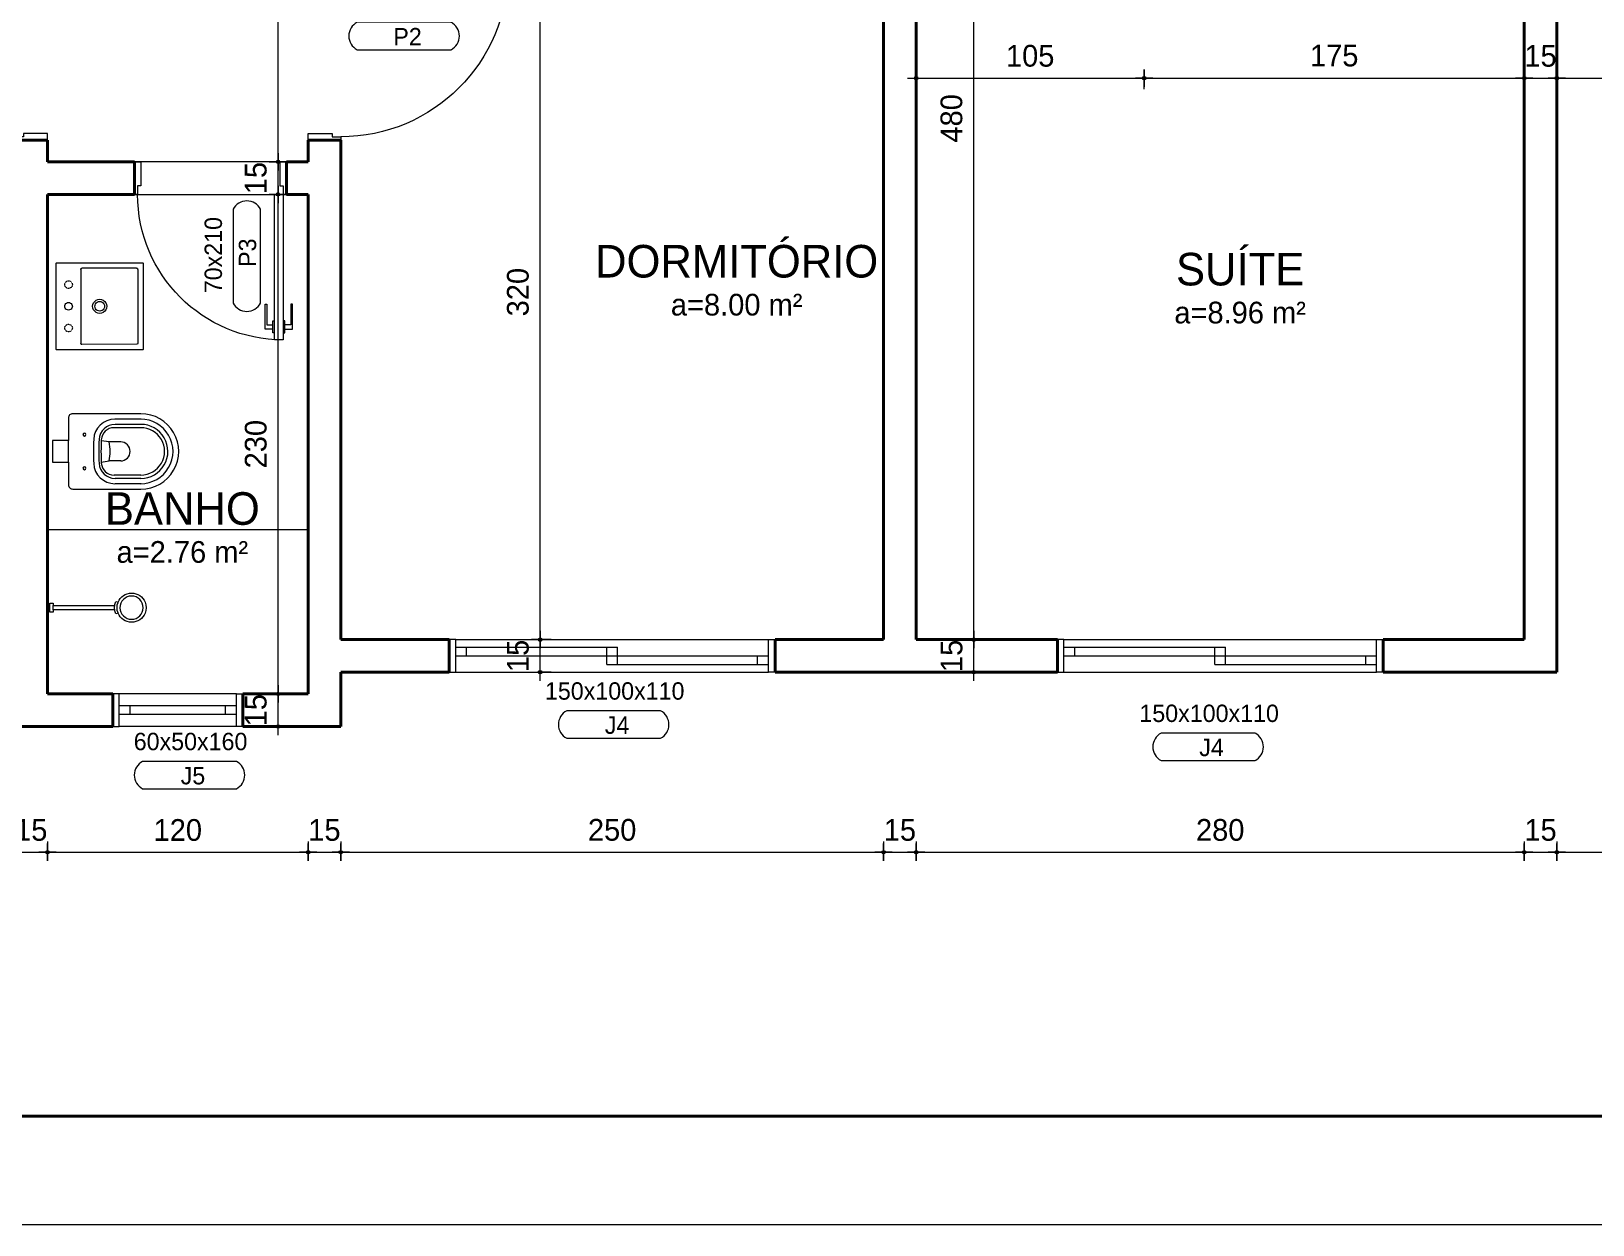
# Model space of a CAD drawing. Header units: millimetres. Extents: x 13204 to 24802, y 21209 to 40694.
# Drawn here: x 17822 to 18541, y 35321 to 35871 of the extents above; entities that cross this region are included whole.
import ezdxf
from ezdxf.enums import TextEntityAlignment as Align

# ---------------------------------------------------------------- set-up
doc = ezdxf.new("R2010")
doc.units = ezdxf.units.MM
doc.linetypes.add('CACHE', pattern=[0.24, 0.12, -0.12])
doc.linetypes.add('CONTINU', pattern=[0])
for name, color, linetype, lineweight in [('COTAS', 30, 'Continuous', 5), ('ESPECARQ', 2, 'Continuous', 20), ('Esquadrias', 2, 'Continuous', 20), ('Louças', 150, 'Continuous', 15), ('PAREDE', 1, 'Continuous', 40), ('Paredes', 1, 'Continuous', 40), ('PISO', 5, 'Continuous', 5), ('TEXTO', 4, 'Continuous', 5)]:
    doc.layers.add(name, color=color, linetype=linetype, lineweight=lineweight)
doc.styles.add('LANA', font='stylu.ttf')
doc.styles.add('REGUA60', font='cityb___.ttf', dxfattribs={"width": 1.4})
doc.dimstyles.new('COTA 50', dxfattribs={"dimscale": 0, "dimtxt": 10, "dimasz": 0.5, "dimexe": 1.25, "dimexo": 5, "dimgap": 5, "dimtad": 1, "dimdec": 0, "dimtxsty": 'LANA', "dimblk": 'cota', "dimcen": 2.5, "dimse2": 1, "dimclrd": 256, "dimclre": 256, "dimclrt": 256, "dimaunit": 1, "dimadec": 0, "dimazin": 0, "dimtfac": 1, "dimtdec": 0, "dimtmove": 0, "dimatfit": 3, "dimldrblk": 'DOTSMALL', "dimfxl": 5, "dimfxlon": 1, "dimtzin": 9, "dimlwd": -1, "dimlwe": -1, "dimarcsym": 0})

# ---------------------------------------------------------------- blocks, each defined once
blk = doc.blocks.new('*U8', base_point=(47684.74, 3776.54))
at = {"layer": 'Esquadrias'}
for p, q in [((47678.49, 3848.54), (47674.99, 3848.54)), ((47674.99, 3848.54), (47674.99, 3837.04)), ((47679.24, 3850.29), (47678.49, 3850.29)), ((47678.49, 3850.29), (47678.49, 3844.79)), ((47683.24, 3853.54), (47679.24, 3853.54)), ((47679.24, 3853.54), (47679.24, 3776.54)), ((47683.24, 3776.54), (47683.24, 3853.54)), ((47683.24, 3850.29), (47683.99, 3850.29)), ((47683.99, 3850.29), (47683.99, 3844.79)), ((47683.99, 3848.54), (47687.49, 3848.54)), ((47687.49, 3848.54), (47687.49, 3837.04)), ((47675.74, 3837.04), (47675.74, 3846.54)), ((47675.74, 3846.54), (47678.49, 3846.54)), ((47678.49, 3844.79), (47679.24, 3844.79)), ((47683.99, 3844.79), (47683.24, 3844.79)), ((47686.74, 3846.54), (47683.99, 3846.54)), ((47686.74, 3837.04), (47686.74, 3846.54)), ((47674.99, 3837.04), (47675.74, 3837.04)), ((47687.49, 3837.04), (47686.74, 3837.04)), ((47606.24, 3776.54), (47604.74, 3776.54)), ((47606.24, 3772.54), (47606.24, 3776.54)), ((47679.24, 3776.54), (47683.24, 3776.54)), ((47683.24, 3776.54), (47684.74, 3776.54)), ((47683.24, 3772.54), (47683.24, 3776.54)), ((47607.74, 3772.54), (47606.24, 3772.54)), ((47607.74, 3761.54), (47607.74, 3772.54)), ((47681.74, 3761.54), (47681.74, 3772.54)), ((47681.74, 3772.54), (47683.24, 3772.54)), ((47604.74, 3761.54), (47607.74, 3761.54)), ((47684.74, 3761.54), (47681.74, 3761.54))]:
    blk.add_line(p, q, dxfattribs=at)
at = {"layer": 'Esquadrias', "color": 0}
blk.add_arc((47683.24, 3776.54), 77, 90, 180, dxfattribs=at)
blk = doc.blocks.new('*U9', base_point=(47684.74, 3926.54))
at = {"layer": 'Esquadrias'}
for p, q in [((47678.49, 3998.54), (47674.99, 3998.54)), ((47674.99, 3998.54), (47674.99, 3987.04)), ((47679.24, 4000.29), (47678.49, 4000.29)), ((47678.49, 4000.29), (47678.49, 3994.79)), ((47683.24, 4003.54), (47679.24, 4003.54)), ((47679.24, 4003.54), (47679.24, 3926.54)), ((47683.24, 3926.54), (47683.24, 4003.54)), ((47683.24, 4000.29), (47683.99, 4000.29)), ((47683.99, 4000.29), (47683.99, 3994.79)), ((47683.99, 3998.54), (47687.49, 3998.54)), ((47687.49, 3998.54), (47687.49, 3987.04)), ((47675.74, 3987.04), (47675.74, 3996.54)), ((47675.74, 3996.54), (47678.49, 3996.54)), ((47678.49, 3994.79), (47679.24, 3994.79)), ((47683.99, 3994.79), (47683.24, 3994.79)), ((47686.74, 3996.54), (47683.99, 3996.54)), ((47686.74, 3987.04), (47686.74, 3996.54)), ((47674.99, 3987.04), (47675.74, 3987.04)), ((47687.49, 3987.04), (47686.74, 3987.04)), ((47606.24, 3926.54), (47604.74, 3926.54)), ((47606.24, 3922.54), (47606.24, 3926.54)), ((47679.24, 3926.54), (47683.24, 3926.54)), ((47683.24, 3926.54), (47684.74, 3926.54)), ((47683.24, 3922.54), (47683.24, 3926.54)), ((47607.74, 3922.54), (47606.24, 3922.54)), ((47607.74, 3911.54), (47607.74, 3922.54)), ((47681.74, 3911.54), (47681.74, 3922.54)), ((47681.74, 3922.54), (47683.24, 3922.54)), ((47604.74, 3911.54), (47607.74, 3911.54)), ((47684.74, 3911.54), (47681.74, 3911.54))]:
    blk.add_line(p, q, dxfattribs=at)
at = {"layer": 'Esquadrias', "color": 0}
blk.add_arc((47683.24, 3926.54), 77, 90, 180, dxfattribs=at)
blk = doc.blocks.new('7113117_p')
at = {"layer": 'Louças'}
blk.add_lwpolyline([(172.9, -144, 0.467984), (153.2, -124.3), (50, -124.3), (50, -50.4), (-50.4, -50.4), (-50.4, -124.3), (-153.6, -124.3, 0.441665), (-173.3, -144), (-173.3, -457.4, 1.008711), (172.9, -457.4)], format="xyb", close=True, dxfattribs=at)
at = {"layer": 'Louças', "linetype": 'CONTINU'}
blk.add_lwpolyline([(-50.4, -124.3), (50, -124.3)], dxfattribs=at)
at = {"layer": 'Louças', "color": 8, "linetype": 'CONTINU'}
for points in [[(-77.7, -190.6, 1), (-77.7, -204.4)], [(-77.7, -204.4, 1), (-77.7, -190.6)], [(77.7, -190.6, 1), (77.7, -204.4)], [(77.7, -204.4, 1), (77.7, -190.6)], [(-55.5, -240.3, 0.40075), (-148.8, -338.1)], [(-55, -265.2, 0.398103), (-124.8, -338.9)], [(-53.8, -275.4, 0.398153), (-109.4, -334.2)], [(55.1, -240.3, 0.027466), (-55.5, -240.3)], [(54.7, -265.2, 0.027933), (-55, -265.2)], [(53.4, -275.4, 0.02758), (-53.8, -275.4)], [(109, -334.2, 0.398153), (53.4, -275.4)], [(124.4, -338.9, 0.398024), (54.7, -265.2)], [(148.4, -338.1, 0.400736), (55.1, -240.3)], [(-43.9, -311.9, 0.088949), (43.5, -312)], [(-43.9, -364.6, 0.417873), (0, -408.2)], [(0, -408.2, 0.414762), (43.5, -364.6)], [(-148.8, -456.1, 1.005641), (148.4, -456.1)], [(-124.8, -457.4, 1.001107), (124.4, -457.1)], [(-109.4, -457.4, 1.001183), (109, -457.1)]]:
    blk.add_lwpolyline(points, format="xyb", dxfattribs=at)
for points in [[(-48.9, -275.2), (-43.9, -311.9)], [(43.5, -312), (48.5, -275.2)], [(-148.8, -458.5), (-148.8, -339)], [(-124.8, -457.4), (-124.8, -338.9)], [(-109.4, -457.4), (-109.4, -334.2)], [(-43.9, -364.6), (-43.9, -311.9)], [(43.5, -364.6), (43.5, -312)], [(109, -457.1), (109, -334.2)], [(124.4, -457.1), (124.4, -338.9)], [(148.4, -458.5), (148.4, -339)]]:
    blk.add_lwpolyline(points, dxfattribs=at)
blk = doc.blocks.new('Chu002')
at = {"layer": 'Louças'}
blk.add_line((-15, 23), (15, 23), dxfattribs=at)
blk.add_lwpolyline([(37, 657, 0.189243), (-37, 657, 0.681742), (-37, 471), (-43, 455, 0.063779), (-15, 448), (-15, 23), (-32, 23), (-32, 0), (32, 0), (32, 23), (15, 23), (15, 448, 0.063667), (43, 455), (37, 471, 0.681742)], format="xyb", close=True, dxfattribs=at)
blk.add_circle((0, 564), 80, dxfattribs=at)
for centre, radius, start, end in [((0, 564), 100, 248.5678, 291.4322), ((0, 562), 115, 262.6389, 277.6529)]:
    blk.add_arc(centre, radius, start, end, dxfattribs=at)
blk = doc.blocks.new('7408317_p')
at = {"layer": 'Louças'}
blk.add_lwpolyline([(200, 198.7), (198.2, 200.5), (-198.3, 200.5), (-200, 198.7), (-200, -197.7), (-198.3, -199.5), (198.2, -199.5), (200, -197.7)], close=True, dxfattribs=at)
at = {"layer": 'Louças', "linetype": 'CACHE'}
for points in [[(-100, 161.5, 1.00004), (-100, 126.5)], [(-100, 126.5, 1.000058), (-100, 161.5)], [(100, 161.5, 1.000022), (100, 126.5)], [(100, 126.5, 1.000056), (100, 161.5)]]:
    blk.add_lwpolyline(points, format="xyb", dxfattribs=at)
at = {"layer": 'Louças', "linetype": 'CONTINU'}
for points in [[(0, 161.5, 1.00026), (0, 126.5)], [(0, 126.5, 1.000277), (0, 161.5)], [(-170.3, 87.5, 0.414587), (-175.3, 82.5)], [(175.4, 82.5, 0.414612), (170.4, 87.5)], [(0, 33, 1.000349), (0, -32)], [(0, 22.7, 1.000759), (0, -21.8)], [(0, -32, 1.000654), (0, 33)], [(0, -21.8, 1.000698), (0, 22.7)], [(-173.6, -173, -0.197042), (-175, -169.5)], [(-175, -169.5, 0.414578), (-170, -174.5)], [(-170, -174.5, -0.19704), (-173.6, -173)], [(170.6, -174.5, 0.413833), (175, -170.1)]]:
    blk.add_lwpolyline(points, format="xyb", dxfattribs=at)
for points in [[(-175, -169.5), (-175.3, 82.5)], [(-170.3, 87.5), (170.4, 87.5)], [(175, -170.1), (175.4, 82.5)], [(-170, -174.5), (170.6, -174.5)]]:
    blk.add_lwpolyline(points, dxfattribs=at)
blk = doc.blocks.new('*U14', base_point=(47789.74, 3901.54))
at = {"layer": 'Esquadrias'}
for p, q in [((47783.49, 3963.54), (47779.99, 3963.54)), ((47779.99, 3963.54), (47779.99, 3952.04)), ((47784.24, 3965.29), (47783.49, 3965.29)), ((47783.49, 3965.29), (47783.49, 3959.79)), ((47788.24, 3968.54), (47784.24, 3968.54)), ((47784.24, 3968.54), (47784.24, 3901.54)), ((47788.24, 3901.54), (47788.24, 3968.54)), ((47788.24, 3965.29), (47788.99, 3965.29)), ((47788.99, 3965.29), (47788.99, 3959.79)), ((47788.99, 3963.54), (47792.49, 3963.54)), ((47792.49, 3963.54), (47792.49, 3952.04)), ((47780.74, 3952.04), (47780.74, 3961.54)), ((47780.74, 3961.54), (47783.49, 3961.54)), ((47783.49, 3959.79), (47784.24, 3959.79)), ((47788.99, 3959.79), (47788.24, 3959.79)), ((47791.74, 3961.54), (47788.99, 3961.54)), ((47791.74, 3952.04), (47791.74, 3961.54)), ((47779.99, 3952.04), (47780.74, 3952.04)), ((47792.49, 3952.04), (47791.74, 3952.04)), ((47721.24, 3901.54), (47719.74, 3901.54)), ((47721.24, 3897.54), (47721.24, 3901.54)), ((47722.74, 3897.54), (47721.24, 3897.54)), ((47722.74, 3886.54), (47722.74, 3897.54)), ((47784.24, 3901.54), (47788.24, 3901.54)), ((47786.74, 3886.54), (47786.74, 3897.54)), ((47786.74, 3897.54), (47788.24, 3897.54)), ((47788.24, 3901.54), (47789.74, 3901.54)), ((47788.24, 3897.54), (47788.24, 3901.54)), ((47719.74, 3886.54), (47722.74, 3886.54)), ((47789.74, 3886.54), (47786.74, 3886.54))]:
    blk.add_line(p, q, dxfattribs=at)
at = {"layer": 'Esquadrias', "color": 0}
blk.add_arc((47788.24, 3901.54), 67, 90, 180, dxfattribs=at)
blk = doc.blocks.new('*U15', base_point=(48019.74, 3881.54))
at = {"layer": 'Esquadrias'}
for p, q in [((47962.74, 3881.54), (47959.74, 3881.54)), ((47962.74, 3866.54), (47962.74, 3881.54)), ((48016.74, 3876.04), (47962.74, 3876.04)), ((47967.74, 3872.04), (47967.74, 3876.04)), ((48011.74, 3872.04), (48011.74, 3876.04)), ((48016.74, 3881.54), (48019.74, 3881.54)), ((48016.74, 3866.54), (48016.74, 3881.54)), ((48016.74, 3872.04), (47962.74, 3872.04)), ((47959.74, 3866.54), (47962.74, 3866.54)), ((48019.74, 3866.54), (48016.74, 3866.54))]:
    blk.add_line(p, q, dxfattribs=at)
at = {"layer": 'Esquadrias', "color": 0}
for p, q in [((48016.74, 3881.54), (47962.74, 3881.54)), ((48016.74, 3866.54), (47962.74, 3866.54))]:
    blk.add_line(p, q, dxfattribs=at)
blk = doc.blocks.new('*U13', base_point=(47994.74, 3576.54))
at = {"layer": 'Esquadrias'}
for p, q in [((47847.74, 3576.54), (47844.74, 3576.54)), ((47847.74, 3561.54), (47847.74, 3576.54)), ((47991.74, 3576.54), (47994.74, 3576.54)), ((47991.74, 3561.54), (47991.74, 3576.54)), ((47991.74, 3569.04), (47847.74, 3569.04)), ((47852.74, 3565.04), (47852.74, 3569.04)), ((47991.74, 3573.04), (47917.24, 3573.04)), ((47917.24, 3565.04), (47917.24, 3573.04)), ((47922.24, 3565.04), (47922.24, 3573.04)), ((47986.74, 3569.04), (47986.74, 3573.04)), ((47844.74, 3561.54), (47847.74, 3561.54)), ((47922.24, 3565.04), (47847.74, 3565.04)), ((47994.74, 3561.54), (47991.74, 3561.54))]:
    blk.add_line(p, q, dxfattribs=at)
at = {"layer": 'Esquadrias', "color": 0}
for p, q in [((47991.74, 3576.54), (47847.74, 3576.54)), ((47991.74, 3561.54), (47847.74, 3561.54))]:
    blk.add_line(p, q, dxfattribs=at)
blk = doc.blocks.new('*U42', base_point=(57381.57, 6337.28))
blk = doc.blocks.new('*U45', base_point=(57377.92, 6067.88))
blk = doc.blocks.new('*U51', base_point=(57310.46, 6559.34))
blk = doc.blocks.new('INDESQ2')
at = {"color": 0, "linetype": 'ByBlock'}
for p, q in [((4.32, 2.96), (-4.32, 2.96)), ((-4.32, 0.44), (4.32, 0.44))]:
    blk.add_line(p, q, dxfattribs=at)
at = {"color": 0}
for centre, start, end in [((-3.67, 1.7), 117.3654, 242.6346), ((3.67, 1.7), 297.3654, 62.6346)]:
    blk.add_arc(centre, 1.42, start, end, dxfattribs=at)
at = {"style": 'REGUA60', "width": 1.4, "flags": 9}
blk.add_attdef('LOCAL', text='', height=1.5, dxfattribs=at).set_placement((-0.08, -4.35), align=Align.CENTER)
at = {"layer": 'ESPECARQ', "color": 0, "style": 'REGUA60'}
for tag, width, p in [('COD', 1.1, (-0.08, 0.95)), ('DIM', 1.4, (-0.08, -2.17))]:
    blk.add_attdef(tag, text='', height=1.5, dxfattribs=dict(at, width=width)).set_placement(p, align=Align.CENTER)
blk = doc.blocks.new('cota')
at = {"layer": 'COTAS'}
blk.add_hatch(color=256, dxfattribs=at).paths.add_polyline_path([(-1.6, 0, 1), (1.6, 0, 1)])
for points in [[(-1.6, 0), (-8, 0)], [(0, 1.6), (0, 8)], [(8, 0), (1.6, 0)], [(0, -8), (0, -1.6)]]:
    blk.add_lwpolyline(points, dxfattribs=at)
blk.add_circle((0, 0), 1.6, dxfattribs=at)
blk = doc.blocks.new('*D630')
at = {"layer": 'COTAS', "transparency": 16777216}
for p, q in [((17814.27, 35497.97), (17814.27, 35491.72)), ((17814.77, 35492.97), (17828.77, 35492.97))]:
    blk.add_line(p, q, dxfattribs=at)
at = {"layer": 'Defpoints', "color": 0, "transparency": 16777216}
for p in [(17814.27, 35925.87), (17829.27, 35900.87), (17829.27, 35492.97)]:
    blk.add_point(p, dxfattribs=at)
at = {"layer": 'COTAS', "transparency": 16777216, "xscale": 0.5, "yscale": 0.5, "zscale": 0.5, "rotation": 180}
blk.add_blockref('cota', (17814.27, 35492.97), dxfattribs=at)
at = {"layer": 'COTAS', "transparency": 16777216, "xscale": 0.5, "yscale": 0.5, "zscale": 0.5}
blk.add_blockref('cota', (17829.27, 35492.97), dxfattribs=at)
at = {"layer": 'COTAS', "transparency": 16777216, "insert": (17821.77, 35503.18), "char_height": 10, "attachment_point": 5, "style": 'LANA'}
blk.add_mtext('15', dxfattribs=at)
blk = doc.blocks.new('_DotSmall')
at = {"layer": 'PAREDE', "color": 0, "const_width": 0.5}
blk.add_lwpolyline([(-0.0625, 0, 1), (0.0625, 0, 1)], format="xyb", close=True, dxfattribs=at)
blk = doc.blocks.new('*D631')
at = {"layer": 'COTAS', "transparency": 16777216}
for p, q in [((17829.27, 35497.97), (17829.27, 35491.72)), ((17829.77, 35492.97), (17948.77, 35492.97))]:
    blk.add_line(p, q, dxfattribs=at)
at = {"layer": 'Defpoints', "color": 0, "transparency": 16777216}
for p in [(17949.27, 36015.87), (17829.27, 35900.87), (17949.27, 35492.97)]:
    blk.add_point(p, dxfattribs=at)
at = {"layer": 'COTAS', "transparency": 16777216, "xscale": 0.5, "yscale": 0.5, "zscale": 0.5, "rotation": 180}
blk.add_blockref('cota', (17829.27, 35492.97), dxfattribs=at)
at = {"layer": 'COTAS', "transparency": 16777216, "xscale": 0.5, "yscale": 0.5, "zscale": 0.5}
blk.add_blockref('cota', (17949.27, 35492.97), dxfattribs=at)
at = {"layer": 'COTAS', "transparency": 16777216, "insert": (17889.27, 35503.15), "char_height": 10, "attachment_point": 5, "style": 'LANA'}
blk.add_mtext('120', dxfattribs=at)
blk = doc.blocks.new('*D632')
at = {"layer": 'COTAS', "transparency": 16777216}
for p, q in [((17949.27, 35497.97), (17949.27, 35491.72)), ((17949.77, 35492.97), (17963.77, 35492.97))]:
    blk.add_line(p, q, dxfattribs=at)
at = {"layer": 'Defpoints', "color": 0, "transparency": 16777216}
for p in [(17949.27, 36015.87), (17964.27, 36015.87), (17964.27, 35492.97)]:
    blk.add_point(p, dxfattribs=at)
at = {"layer": 'COTAS', "transparency": 16777216, "xscale": 0.5, "yscale": 0.5, "zscale": 0.5, "rotation": 180}
blk.add_blockref('cota', (17949.27, 35492.97), dxfattribs=at)
at = {"layer": 'COTAS', "transparency": 16777216, "xscale": 0.5, "yscale": 0.5, "zscale": 0.5}
blk.add_blockref('cota', (17964.27, 35492.97), dxfattribs=at)
at = {"layer": 'COTAS', "transparency": 16777216, "insert": (17956.77, 35503.18), "char_height": 10, "attachment_point": 5, "style": 'LANA'}
blk.add_mtext('15', dxfattribs=at)
blk = doc.blocks.new('*D633')
at = {"layer": 'COTAS', "transparency": 16777216}
for p, q in [((17964.27, 35497.97), (17964.27, 35491.72)), ((17964.77, 35492.97), (18213.77, 35492.97))]:
    blk.add_line(p, q, dxfattribs=at)
at = {"layer": 'Defpoints', "color": 0, "transparency": 16777216}
for p in [(17964.27, 36015.87), (18214.27, 35590.87), (18214.27, 35492.97)]:
    blk.add_point(p, dxfattribs=at)
at = {"layer": 'COTAS', "transparency": 16777216, "xscale": 0.5, "yscale": 0.5, "zscale": 0.5, "rotation": 180}
blk.add_blockref('cota', (17964.27, 35492.97), dxfattribs=at)
at = {"layer": 'COTAS', "transparency": 16777216, "xscale": 0.5, "yscale": 0.5, "zscale": 0.5}
blk.add_blockref('cota', (18214.27, 35492.97), dxfattribs=at)
at = {"layer": 'COTAS', "transparency": 16777216, "insert": (18089.27, 35503.22), "char_height": 10, "attachment_point": 5, "style": 'LANA'}
blk.add_mtext('250', dxfattribs=at)
blk = doc.blocks.new('*D634')
at = {"layer": 'COTAS', "transparency": 16777216}
for p, q in [((18214.27, 35497.97), (18214.27, 35491.72)), ((18214.77, 35492.97), (18228.77, 35492.97))]:
    blk.add_line(p, q, dxfattribs=at)
at = {"layer": 'Defpoints', "color": 0, "transparency": 16777216}
for p in [(18214.27, 35590.87), (18229.27, 35590.87), (18229.27, 35492.97)]:
    blk.add_point(p, dxfattribs=at)
at = {"layer": 'COTAS', "transparency": 16777216, "xscale": 0.5, "yscale": 0.5, "zscale": 0.5, "rotation": 180}
blk.add_blockref('cota', (18214.27, 35492.97), dxfattribs=at)
at = {"layer": 'COTAS', "transparency": 16777216, "xscale": 0.5, "yscale": 0.5, "zscale": 0.5}
blk.add_blockref('cota', (18229.27, 35492.97), dxfattribs=at)
at = {"layer": 'COTAS', "transparency": 16777216, "insert": (18221.77, 35503.18), "char_height": 10, "attachment_point": 5, "style": 'LANA'}
blk.add_mtext('15', dxfattribs=at)
blk = doc.blocks.new('*D635')
at = {"layer": 'COTAS', "transparency": 16777216}
for p, q in [((18229.27, 35497.97), (18229.27, 35491.72)), ((18229.77, 35492.97), (18508.77, 35492.97))]:
    blk.add_line(p, q, dxfattribs=at)
at = {"layer": 'Defpoints', "color": 0, "transparency": 16777216}
for p in [(18229.27, 35590.87), (18509.27, 35590.87), (18509.27, 35492.97)]:
    blk.add_point(p, dxfattribs=at)
at = {"layer": 'COTAS', "transparency": 16777216, "xscale": 0.5, "yscale": 0.5, "zscale": 0.5, "rotation": 180}
blk.add_blockref('cota', (18229.27, 35492.97), dxfattribs=at)
at = {"layer": 'COTAS', "transparency": 16777216, "xscale": 0.5, "yscale": 0.5, "zscale": 0.5}
blk.add_blockref('cota', (18509.27, 35492.97), dxfattribs=at)
at = {"layer": 'COTAS', "transparency": 16777216, "insert": (18369.27, 35503.18), "char_height": 10, "attachment_point": 5, "style": 'LANA'}
blk.add_mtext('280', dxfattribs=at)
blk = doc.blocks.new('*D447')
at = {"layer": 'COTAS', "transparency": 16777216}
for p, q in [((18509.27, 35497.97), (18509.27, 35491.72)), ((18509.77, 35492.97), (18523.77, 35492.97))]:
    blk.add_line(p, q, dxfattribs=at)
at = {"layer": 'Defpoints', "color": 0, "transparency": 16777216}
for p in [(18509.27, 35590.87), (18524.27, 35575.87), (18524.27, 35492.97)]:
    blk.add_point(p, dxfattribs=at)
at = {"layer": 'COTAS', "transparency": 16777216, "xscale": 0.5, "yscale": 0.5, "zscale": 0.5, "rotation": 180}
blk.add_blockref('cota', (18509.27, 35492.97), dxfattribs=at)
at = {"layer": 'COTAS', "transparency": 16777216, "xscale": 0.5, "yscale": 0.5, "zscale": 0.5}
blk.add_blockref('cota', (18524.27, 35492.97), dxfattribs=at)
at = {"layer": 'COTAS', "transparency": 16777216, "insert": (18516.77, 35503.18), "char_height": 10, "attachment_point": 5, "style": 'LANA'}
blk.add_mtext('15', dxfattribs=at)
blk = doc.blocks.new('*D636')
at = {"layer": 'COTAS', "transparency": 16777216}
for p, q in [((18524.27, 35497.97), (18524.27, 35491.72)), ((18524.77, 35492.97), (18972.22, 35492.97))]:
    blk.add_line(p, q, dxfattribs=at)
at = {"layer": 'Defpoints', "color": 0, "transparency": 16777216}
for p in [(18524.27, 35575.87), (18972.72, 35575.87), (18972.72, 35492.97)]:
    blk.add_point(p, dxfattribs=at)
at = {"layer": 'COTAS', "transparency": 16777216, "xscale": 0.5, "yscale": 0.5, "zscale": 0.5, "rotation": 180}
blk.add_blockref('cota', (18524.27, 35492.97), dxfattribs=at)
at = {"layer": 'COTAS', "transparency": 16777216, "xscale": 0.5, "yscale": 0.5, "zscale": 0.5}
blk.add_blockref('cota', (18972.72, 35492.97), dxfattribs=at)
at = {"layer": 'COTAS', "transparency": 16777216, "insert": (18748.49, 35503.19), "char_height": 10, "attachment_point": 5, "style": 'LANA'}
blk.add_mtext('448', dxfattribs=at)
blk = doc.blocks.new('*D454')
at = {"layer": 'COTAS', "transparency": 16777216}
for p, q in [((18524.27, 35844.37), (18524.27, 35850.62)), ((18524.77, 35849.37), (18676.22, 35849.37))]:
    blk.add_line(p, q, dxfattribs=at)
at = {"layer": 'Defpoints', "color": 0, "transparency": 16777216}
for p in [(18676.72, 35849.37), (18524.27, 35804.75), (18676.72, 35804.75)]:
    blk.add_point(p, dxfattribs=at)
at = {"layer": 'COTAS', "transparency": 16777216, "xscale": 0.5, "yscale": 0.5, "zscale": 0.5, "rotation": 180}
blk.add_blockref('cota', (18524.27, 35849.37), dxfattribs=at)
at = {"layer": 'COTAS', "transparency": 16777216, "xscale": 0.5, "yscale": 0.5, "zscale": 0.5}
blk.add_blockref('cota', (18676.72, 35849.37), dxfattribs=at)
at = {"layer": 'COTAS', "transparency": 16777216, "insert": (18600.49, 35859.59), "char_height": 10, "attachment_point": 5, "style": 'LANA'}
blk.add_mtext('152', dxfattribs=at)
blk = doc.blocks.new('*D457')
at = {"layer": 'COTAS', "transparency": 16777216}
for p, q in [((18229.27, 35844.37), (18229.27, 35850.62)), ((18229.77, 35849.37), (18333.77, 35849.37))]:
    blk.add_line(p, q, dxfattribs=at)
at = {"layer": 'Defpoints', "color": 0, "transparency": 16777216}
for p in [(18334.27, 35849.37), (18229.27, 35789.75), (18334.27, 35789.75)]:
    blk.add_point(p, dxfattribs=at)
at = {"layer": 'COTAS', "transparency": 16777216, "xscale": 0.5, "yscale": 0.5, "zscale": 0.5, "rotation": 180}
blk.add_blockref('cota', (18229.27, 35849.37), dxfattribs=at)
at = {"layer": 'COTAS', "transparency": 16777216, "xscale": 0.5, "yscale": 0.5, "zscale": 0.5}
blk.add_blockref('cota', (18334.27, 35849.37), dxfattribs=at)
at = {"layer": 'COTAS', "transparency": 16777216, "insert": (18281.77, 35859.62), "char_height": 10, "attachment_point": 5, "style": 'LANA'}
blk.add_mtext('105', dxfattribs=at)
blk = doc.blocks.new('*D458')
at = {"layer": 'COTAS', "transparency": 16777216}
for p, q in [((18334.27, 35844.37), (18334.27, 35850.62)), ((18334.77, 35849.37), (18508.77, 35849.37))]:
    blk.add_line(p, q, dxfattribs=at)
at = {"layer": 'Defpoints', "color": 0, "transparency": 16777216}
for p in [(18509.27, 35849.37), (18509.27, 35804.75), (18334.27, 35789.75)]:
    blk.add_point(p, dxfattribs=at)
at = {"layer": 'COTAS', "transparency": 16777216, "xscale": 0.5, "yscale": 0.5, "zscale": 0.5, "rotation": 180}
blk.add_blockref('cota', (18334.27, 35849.37), dxfattribs=at)
at = {"layer": 'COTAS', "transparency": 16777216, "xscale": 0.5, "yscale": 0.5, "zscale": 0.5}
blk.add_blockref('cota', (18509.27, 35849.37), dxfattribs=at)
at = {"layer": 'COTAS', "transparency": 16777216, "insert": (18421.77, 35859.73), "char_height": 10, "attachment_point": 5, "style": 'LANA'}
blk.add_mtext('175', dxfattribs=at)
blk = doc.blocks.new('*D459')
at = {"layer": 'COTAS', "transparency": 16777216}
for p, q in [((18509.27, 35844.37), (18509.27, 35850.62)), ((18509.77, 35849.37), (18523.77, 35849.37))]:
    blk.add_line(p, q, dxfattribs=at)
at = {"layer": 'Defpoints', "color": 0, "transparency": 16777216}
for p in [(18524.27, 35849.37), (18509.27, 35804.75), (18524.27, 35804.75)]:
    blk.add_point(p, dxfattribs=at)
at = {"layer": 'COTAS', "transparency": 16777216, "xscale": 0.5, "yscale": 0.5, "zscale": 0.5, "rotation": 180}
blk.add_blockref('cota', (18509.27, 35849.37), dxfattribs=at)
at = {"layer": 'COTAS', "transparency": 16777216, "xscale": 0.5, "yscale": 0.5, "zscale": 0.5}
blk.add_blockref('cota', (18524.27, 35849.37), dxfattribs=at)
at = {"layer": 'COTAS', "transparency": 16777216, "insert": (18516.77, 35859.59), "char_height": 10, "attachment_point": 5, "style": 'LANA'}
blk.add_mtext('15', dxfattribs=at)
blk = doc.blocks.new('*D645')
at = {"layer": 'COTAS', "transparency": 16777216}
for p, q in [((17935.41, 35551.37), (17935.41, 35565.37)), ((17935.41, 35550.87), (17936.66, 35550.87))]:
    blk.add_line(p, q, dxfattribs=at)
at = {"layer": 'Defpoints', "color": 0, "transparency": 16777216}
for p in [(17934.27, 35565.87), (17935.41, 35565.87), (17935.41, 35550.87)]:
    blk.add_point(p, dxfattribs=at)
at = {"layer": 'COTAS', "transparency": 16777216, "xscale": 0.5, "yscale": 0.5, "zscale": 0.5}
for p, rotation in [((17935.41, 35565.87), 90), ((17935.41, 35550.87), 270)]:
    blk.add_blockref('cota', p, dxfattribs=dict(at, rotation=rotation))
at = {"layer": 'COTAS', "transparency": 16777216, "insert": (17925.2, 35558.37), "char_height": 10, "attachment_point": 5, "rotation": 90, "style": 'LANA'}
blk.add_mtext('15', dxfattribs=at)
blk = doc.blocks.new('*D646')
at = {"layer": 'COTAS', "transparency": 16777216}
for p, q in [((17935.41, 35566.37), (17935.41, 35795.37)), ((17935.41, 35565.87), (17936.66, 35565.87))]:
    blk.add_line(p, q, dxfattribs=at)
at = {"layer": 'Defpoints', "color": 0, "transparency": 16777216}
for p in [(17935.41, 35795.87), (17949.27, 35795.87), (17934.27, 35565.87)]:
    blk.add_point(p, dxfattribs=at)
at = {"layer": 'COTAS', "transparency": 16777216, "xscale": 0.5, "yscale": 0.5, "zscale": 0.5}
for p, rotation in [((17935.41, 35795.87), 90), ((17935.41, 35565.87), 270)]:
    blk.add_blockref('cota', p, dxfattribs=dict(at, rotation=rotation))
at = {"layer": 'COTAS', "transparency": 16777216, "insert": (17925.2, 35680.87), "char_height": 10, "attachment_point": 5, "rotation": 90, "style": 'LANA'}
blk.add_mtext('230', dxfattribs=at)
blk = doc.blocks.new('*D647')
at = {"layer": 'COTAS', "transparency": 16777216}
for p, q in [((17935.41, 35796.37), (17935.41, 35810.37)), ((17940.41, 35795.87), (17934.16, 35795.87))]:
    blk.add_line(p, q, dxfattribs=at)
at = {"layer": 'Defpoints', "color": 0, "transparency": 16777216}
for p in [(17935.41, 35810.87), (17949.27, 35810.87), (17949.27, 35795.87)]:
    blk.add_point(p, dxfattribs=at)
at = {"layer": 'COTAS', "transparency": 16777216, "xscale": 0.5, "yscale": 0.5, "zscale": 0.5}
for p, rotation in [((17935.41, 35810.87), 90), ((17935.41, 35795.87), 270)]:
    blk.add_blockref('cota', p, dxfattribs=dict(at, rotation=rotation))
at = {"layer": 'COTAS', "transparency": 16777216, "insert": (17925.2, 35803.37), "char_height": 10, "attachment_point": 5, "rotation": 90, "style": 'LANA'}
blk.add_mtext('15', dxfattribs=at)
blk = doc.blocks.new('*D648')
at = {"layer": 'COTAS', "transparency": 16777216}
for p, q in [((17935.41, 35811.37), (17935.41, 36385.37)), ((17940.41, 35810.87), (17934.16, 35810.87))]:
    blk.add_line(p, q, dxfattribs=at)
at = {"layer": 'Defpoints', "color": 0, "transparency": 16777216}
for p in [(17935.41, 36385.87), (17935.41, 36385.87), (17949.27, 35810.87)]:
    blk.add_point(p, dxfattribs=at)
at = {"layer": 'COTAS', "transparency": 16777216, "xscale": 0.5, "yscale": 0.5, "zscale": 0.5}
for p, rotation in [((17935.41, 36385.87), 90), ((17935.41, 35810.87), 270)]:
    blk.add_blockref('cota', p, dxfattribs=dict(at, rotation=rotation))
at = {"layer": 'COTAS', "transparency": 16777216, "insert": (17925.05, 36098.37), "char_height": 10, "attachment_point": 5, "rotation": 90, "style": 'LANA'}
blk.add_mtext('575', dxfattribs=at)
blk = doc.blocks.new('*D653')
at = {"layer": 'COTAS', "transparency": 16777216}
for p, q in [((18056.12, 35576.37), (18056.12, 35590.37)), ((18061.12, 35575.87), (18054.87, 35575.87))]:
    blk.add_line(p, q, dxfattribs=at)
at = {"layer": 'Defpoints', "color": 0, "transparency": 16777216}
for p in [(18056.12, 35590.87), (18214.27, 35590.87), (18214.27, 35575.87)]:
    blk.add_point(p, dxfattribs=at)
at = {"layer": 'COTAS', "transparency": 16777216, "xscale": 0.5, "yscale": 0.5, "zscale": 0.5}
for p, rotation in [((18056.12, 35590.87), 90), ((18056.12, 35575.87), 270)]:
    blk.add_blockref('cota', p, dxfattribs=dict(at, rotation=rotation))
at = {"layer": 'COTAS', "transparency": 16777216, "insert": (18045.9, 35583.37), "char_height": 10, "attachment_point": 5, "rotation": 90, "style": 'LANA'}
blk.add_mtext('15', dxfattribs=at)
blk = doc.blocks.new('*D475')
at = {"layer": 'COTAS', "transparency": 16777216}
for p, q in [((18056.12, 35591.37), (18056.12, 35910.37)), ((18061.12, 35590.87), (18054.87, 35590.87))]:
    blk.add_line(p, q, dxfattribs=at)
at = {"layer": 'Defpoints', "color": 0, "transparency": 16777216}
for p in [(18056.12, 35910.87), (18056.12, 35910.87), (18214.27, 35590.87)]:
    blk.add_point(p, dxfattribs=at)
at = {"layer": 'COTAS', "transparency": 16777216, "xscale": 0.5, "yscale": 0.5, "zscale": 0.5}
for p, rotation in [((18056.12, 35910.87), 90), ((18056.12, 35590.87), 270)]:
    blk.add_blockref('cota', p, dxfattribs=dict(at, rotation=rotation))
at = {"layer": 'COTAS', "transparency": 16777216, "insert": (18045.9, 35750.87), "char_height": 10, "attachment_point": 5, "rotation": 90, "style": 'LANA'}
blk.add_mtext('320', dxfattribs=at)
blk = doc.blocks.new('*D487')
at = {"layer": 'COTAS', "transparency": 16777216}
for p, q in [((18255.81, 35576.37), (18255.81, 35590.37)), ((18255.81, 35575.87), (18257.06, 35575.87))]:
    blk.add_line(p, q, dxfattribs=at)
at = {"layer": 'Defpoints', "color": 0, "transparency": 16777216}
for p in [(18255.81, 35590.87), (18255.81, 35590.87), (18255.81, 35575.87)]:
    blk.add_point(p, dxfattribs=at)
at = {"layer": 'COTAS', "transparency": 16777216, "xscale": 0.5, "yscale": 0.5, "zscale": 0.5}
for p, rotation in [((18255.81, 35590.87), 90), ((18255.81, 35575.87), 270)]:
    blk.add_blockref('cota', p, dxfattribs=dict(at, rotation=rotation))
at = {"layer": 'COTAS', "transparency": 16777216, "insert": (18245.6, 35583.37), "char_height": 10, "attachment_point": 5, "rotation": 90, "style": 'LANA'}
blk.add_mtext('15', dxfattribs=at)
blk = doc.blocks.new('*D488')
at = {"layer": 'COTAS', "transparency": 16777216}
for p, q in [((18255.81, 35591.37), (18255.81, 36070.37)), ((18255.81, 35590.87), (18257.06, 35590.87))]:
    blk.add_line(p, q, dxfattribs=at)
at = {"layer": 'Defpoints', "color": 0, "transparency": 16777216}
for p in [(18255.81, 36070.87), (18255.81, 36070.87), (18255.81, 35590.87)]:
    blk.add_point(p, dxfattribs=at)
at = {"layer": 'COTAS', "transparency": 16777216, "xscale": 0.5, "yscale": 0.5, "zscale": 0.5}
for p, rotation in [((18255.81, 36070.87), 90), ((18255.81, 35590.87), 270)]:
    blk.add_blockref('cota', p, dxfattribs=dict(at, rotation=rotation))
at = {"layer": 'COTAS', "transparency": 16777216, "insert": (18245.55, 35830.87), "char_height": 10, "attachment_point": 5, "rotation": 90, "style": 'LANA'}
blk.add_mtext('480', dxfattribs=at)

msp = doc.modelspace()

# ---------------------------------------------------------------- linework, layer by layer
at = {"layer": 'Louças'}
msp.add_line((17949.27, 35641.47), (17829.27, 35641.47), dxfattribs=at)
at = {"layer": 'Paredes'}
for p, q in [((18229.27, 35590.87), (18229.27, 35925.87)), ((18214.27, 35590.87), (18214.27, 35910.87)), ((18509.27, 35910.87), (18509.27, 35590.87)), ((18524.27, 35910.87), (18524.27, 35575.87)), ((17814.27, 35820.87), (17829.27, 35820.87)), ((17829.27, 35810.87), (17829.27, 35820.87)), ((17949.27, 35820.87), (17949.27, 35810.87)), ((17964.27, 35820.87), (17949.27, 35820.87)), ((17964.27, 35590.87), (17964.27, 35820.87)), ((17869.27, 35810.87), (17829.27, 35810.87)), ((17869.27, 35795.87), (17869.27, 35810.87)), ((17949.27, 35810.87), (17939.27, 35810.87)), ((17939.27, 35795.87), (17939.27, 35810.87)), ((17829.27, 35565.87), (17829.27, 35795.87)), ((17869.27, 35795.87), (17829.27, 35795.87)), ((17949.27, 35795.87), (17939.27, 35795.87)), ((17949.27, 35565.87), (17949.27, 35795.87)), ((18014.27, 35590.87), (17964.27, 35590.87)), ((18014.27, 35590.87), (18014.27, 35575.87)), ((18214.27, 35590.87), (18164.27, 35590.87)), ((18164.27, 35590.87), (18164.27, 35575.87)), ((18294.27, 35590.87), (18229.27, 35590.87)), ((18294.27, 35590.87), (18294.27, 35575.87)), ((18509.27, 35590.87), (18444.27, 35590.87)), ((18444.27, 35590.87), (18444.27, 35575.87)), ((18014.27, 35575.87), (17964.27, 35575.87)), ((18014.27, 35575.87), (17964.27, 35575.87)), ((17964.27, 35550.87), (17964.27, 35575.87)), ((18294.27, 35575.87), (18164.27, 35575.87)), ((18214.27, 35575.87), (18164.27, 35575.87)), ((18524.27, 35575.87), (18444.27, 35575.87)), ((17859.27, 35565.87), (17829.27, 35565.87)), ((17859.27, 35565.87), (17859.27, 35550.87)), ((17949.27, 35565.87), (17919.27, 35565.87)), ((17919.27, 35565.87), (17919.27, 35550.87)), ((17859.27, 35550.87), (17814.27, 35550.87)), ((17964.27, 35550.87), (17919.27, 35550.87)), ((21256.85, 35371.43), (13347.91, 35371.43))]:
    msp.add_line(p, q, dxfattribs=at)
at = {"layer": 'PISO'}
msp.add_lwpolyline([(17869.27, 35810.87), (17869.27, 35795.87), (17939.27, 35795.87), (17939.27, 35810.87)], close=True, dxfattribs=at)
at = {"layer": 'TEXTO'}
msp.add_line((21305.52, 35321.45), (13299.23, 35321.45), dxfattribs=at)

# ---------------------------------------------------------------- block references
at = {"layer": 'Esquadrias', "color": 5, "rotation": 90}
msp.add_blockref('*U8', (17814.27, 35900.87), dxfattribs=at)
at = {"layer": 'Esquadrias', "color": 5, "yscale": -1}
for name, p, rotation in [('*U9', (17964.27, 35900.87), 90), ('*U13', (18014.27, 35590.87), 180), ('*U13', (18294.27, 35590.87), 180)]:
    msp.add_blockref(name, p, dxfattribs=dict(at, rotation=rotation))
msp.add_blockref('*U14', (17939.27, 35795.87), dxfattribs=at)
at = {"layer": 'Esquadrias', "color": 5}
msp.add_blockref('*U15', (17919.27, 35565.87), dxfattribs=at)
at = {"layer": 'Louças'}
for name, p, xscale, yscale, zscale, rotation in [('7408317_p', (17853.35, 35744.33), -0.09999999962747097, 0.1000000000349246, 0.1, 90), ('7113117_p', (17826.5, 35677.54), 0.09999999962747097, 0.1000000000349246, 0.1, 90), ('Chu002', (17830.36, 35605.58), -0.06666666641831398, 0.06666666670935228, 0.06666666666666667, 270)]:
    msp.add_blockref(name, p, dxfattribs=dict(at, xscale=xscale, yscale=yscale, zscale=zscale, rotation=rotation))
at = {"layer": 'TEXTO'}
ref = msp.add_blockref('INDESQ2', (17993.46, 35877.29), dxfattribs=dict(at, xscale=4.999999999999704, yscale=4.999999999999704, zscale=4.999999999999704, rotation=179.9933850202378))
ref.add_attrib('COD', 'P2', dxfattribs={"layer": 'ESPECARQ', "color": 0, "height": 8, "rotation": 359.99339, "style": 'LANA'}).set_placement((17995.05, 35864.5), align=Align.CENTER)
ref.add_attrib('DIM', '80x210', dxfattribs={"layer": 'ESPECARQ', "color": 0, "height": 8, "rotation": 359.99339, "style": 'LANA'}).set_placement((17993.94, 35880.24), align=Align.CENTER)
ref = msp.add_blockref('INDESQ2', (17912.55, 35767.43), dxfattribs=dict(at, xscale=4.999999999999704, yscale=4.999999999999704, zscale=4.999999999999704, rotation=269.9933850202379))
ref.add_attrib('COD', 'P3', dxfattribs={"layer": 'ESPECARQ', "color": 0, "height": 8, "rotation": 89.99339, "style": 'LANA'}).set_placement((17925.34, 35769.02), align=Align.CENTER)
ref.add_attrib('DIM', '70x210', dxfattribs={"layer": 'ESPECARQ', "color": 0, "height": 8, "rotation": 89.99339, "style": 'LANA'}).set_placement((17909.6, 35767.91), align=Align.CENTER)
ref = msp.add_blockref('*U42', (18146.6, 35757.59), dxfattribs=at)
ref.add_attrib('AMBIENTE', 'DORMITÓRIO', dxfattribs={"color": 0, "height": 15, "style": 'LANA'}).set_placement((18146.6, 35757.59), align=Align.CENTER)
ref.add_attrib('ÁREA', 'a=8.00 m²', dxfattribs={"color": 0, "height": 10, "style": 'LANA'}).set_placement((18146.6, 35740.09), align=Align.CENTER)
ref = msp.add_blockref('*U45', (18378.44, 35753.95), dxfattribs=at)
ref.add_attrib('AMBIENTE', 'SUÍTE', dxfattribs={"color": 0, "height": 15, "style": 'LANA'}).set_placement((18378.44, 35753.95), align=Align.CENTER)
ref.add_attrib('ÁREA', 'a=8.96 m²', dxfattribs={"color": 0, "height": 10, "style": 'LANA'}).set_placement((18378.44, 35736.45), align=Align.CENTER)
ref = msp.add_blockref('*U51', (17891.36, 35643.73), dxfattribs=at)
ref.add_attrib('AMBIENTE', 'BANHO', dxfattribs={"color": 0, "height": 15, "style": 'LANA'}).set_placement((17891.36, 35643.73), align=Align.CENTER)
ref.add_attrib('ÁREA', 'a=2.76 m²', dxfattribs={"color": 0, "height": 10, "style": 'LANA'}).set_placement((17891.36, 35626.23), align=Align.CENTER)
ref = msp.add_blockref('INDESQ2', (18089.97, 35560.27), dxfattribs=dict(at, xscale=4.999999999999704, yscale=4.999999999999704, zscale=4.999999999999704, rotation=179.9933850202378))
ref.add_attrib('COD', 'J4', dxfattribs={"layer": 'ESPECARQ', "color": 0, "height": 8, "rotation": 359.99339, "style": 'LANA'}).set_placement((18091.55, 35547.49), align=Align.CENTER)
ref.add_attrib('DIM', '150x100x110', dxfattribs={"layer": 'ESPECARQ', "color": 0, "height": 8, "rotation": 359.99339, "style": 'LANA'}).set_placement((18090.45, 35563.22), align=Align.CENTER)
ref = msp.add_blockref('INDESQ2', (18363.69, 35549.99), dxfattribs=dict(at, xscale=4.999999999999704, yscale=4.999999999999704, zscale=4.999999999999704, rotation=179.9933850202378))
ref.add_attrib('COD', 'J4', dxfattribs={"layer": 'ESPECARQ', "color": 0, "height": 8, "rotation": 359.99339, "style": 'LANA'}).set_placement((18365.28, 35537.21), align=Align.CENTER)
ref.add_attrib('DIM', '150x100x110', dxfattribs={"layer": 'ESPECARQ', "color": 0, "height": 8, "rotation": 359.99339, "style": 'LANA'}).set_placement((18364.17, 35552.94), align=Align.CENTER)
ref = msp.add_blockref('INDESQ2', (17894.66, 35537.01), dxfattribs=dict(at, xscale=4.999999999999704, yscale=4.999999999999704, zscale=4.999999999999704, rotation=179.9933850202378))
ref.add_attrib('COD', 'J5', dxfattribs={"layer": 'ESPECARQ', "color": 0, "height": 8, "rotation": 359.99339, "style": 'LANA'}).set_placement((17896.24, 35524.23), align=Align.CENTER)
ref.add_attrib('DIM', '60x50x160', dxfattribs={"layer": 'ESPECARQ', "color": 0, "height": 8, "rotation": 359.99339, "style": 'LANA'}).set_placement((17895.14, 35539.96), align=Align.CENTER)

# ---------------------------------------------------------------- dimensions: what is measured, and where the dimension line sits
at = {"layer": 'COTAS'}
for base, p1, p2, picture, middle in [((17935.41, 36385.87), (17949.27, 35810.87), (17935.41, 36385.87), '*D648', (17925.05, 36098.37)), ((18255.81, 36070.87), (18255.81, 35590.87), (18255.81, 36070.87), '*D488', (18245.55, 35830.87)), ((18056.12, 35910.87), (18214.27, 35590.87), (18056.12, 35910.87), '*D475', (18045.9, 35750.87)), ((17935.41, 35795.87), (17934.27, 35565.87), (17949.27, 35795.87), '*D646', (17925.2, 35680.87))]:
    dim = msp.add_linear_dim(base=base, p1=p1, p2=p2, angle=90, dimstyle='COTA 50', override={"dimscale": 1, "dimtmove": 1}, dxfattribs=at)
    dim.commit()
    dim.dimension.update_dxf_attribs({"geometry": picture, "text_midpoint": middle})
for base, p1, p2, override, picture, middle in [((17949.27, 35492.97), (17829.27, 35900.87), (17949.27, 36015.87), {"dimscale": 1}, '*D631', (17889.27, 35503.15)), ((18214.27, 35492.97), (17964.27, 36015.87), (18214.27, 35590.87), {"dimscale": 1}, '*D633', (18089.27, 35503.22)), ((18334.27, 35849.37), (18229.27, 35789.75), (18334.27, 35789.75), {"dimscale": 1}, '*D457', (18281.77, 35859.62)), ((18509.27, 35849.37), (18334.27, 35789.75), (18509.27, 35804.75), {"dimscale": 1, "dimtmove": 1}, '*D458', (18421.77, 35859.73)), ((18676.72, 35849.37), (18524.27, 35804.75), (18676.72, 35804.75), {"dimscale": 1}, '*D454', (18600.49, 35859.59)), ((18509.27, 35492.97), (18229.27, 35590.87), (18509.27, 35590.87), {"dimscale": 1}, '*D635', (18369.27, 35503.18)), ((18972.72, 35492.97), (18524.27, 35575.87), (18972.72, 35575.87), {"dimscale": 1}, '*D636', (18748.49, 35503.19))]:
    dim = msp.add_linear_dim(base=base, p1=p1, p2=p2, dimstyle='COTA 50', override=override, dxfattribs=at)
    dim.commit()
    dim.dimension.update_dxf_attribs({"geometry": picture, "text_midpoint": middle})
for base, p1, p2, override, picture, middle in [((17964.27, 35492.97), (17949.27, 36015.87), (17964.27, 36015.87), {"dimscale": 1}, '*D632', (17956.77, 35492.97)), ((17829.27, 35492.97), (17814.27, 35925.87), (17829.27, 35900.87), {"dimscale": 1}, '*D630', (17821.77, 35492.97)), ((18524.27, 35849.37), (18509.27, 35804.75), (18524.27, 35804.75), {"dimscale": 1, "dimtmove": 1}, '*D459', (18516.77, 35849.37)), ((18229.27, 35492.97), (18214.27, 35590.87), (18229.27, 35590.87), {"dimscale": 1}, '*D634', (18221.77, 35492.97)), ((18524.27, 35492.97), (18509.27, 35590.87), (18524.27, 35575.87), {"dimscale": 1}, '*D447', (18516.77, 35492.97))]:
    dim = msp.add_linear_dim(base=base, p1=p1, p2=p2, dimstyle='COTA 50', override=override, dxfattribs=at)
    dim.commit()
    dim.dimension.update_dxf_attribs({"geometry": picture, "text_midpoint": middle, "dimtype": 160})
for base, p1, p2, override, picture, middle in [((17935.41, 35810.87), (17949.27, 35795.87), (17949.27, 35810.87), {"dimscale": 1, "dimtmove": 1}, '*D647', (17935.41, 35803.37)), ((18056.12, 35590.87), (18214.27, 35575.87), (18214.27, 35590.87), {"dimscale": 1}, '*D653', (18056.12, 35583.37)), ((18255.81, 35590.87), (18255.81, 35575.87), (18255.81, 35590.87), {"dimscale": 1}, '*D487', (18255.81, 35583.37)), ((17935.41, 35565.87), (17935.41, 35550.87), (17934.27, 35565.87), {"dimscale": 1}, '*D645', (17935.41, 35558.37))]:
    dim = msp.add_linear_dim(base=base, p1=p1, p2=p2, angle=90, dimstyle='COTA 50', override=override, dxfattribs=at)
    dim.commit()
    dim.dimension.update_dxf_attribs({"geometry": picture, "text_midpoint": middle, "dimtype": 160})

doc.saveas('drawing.dxf')
